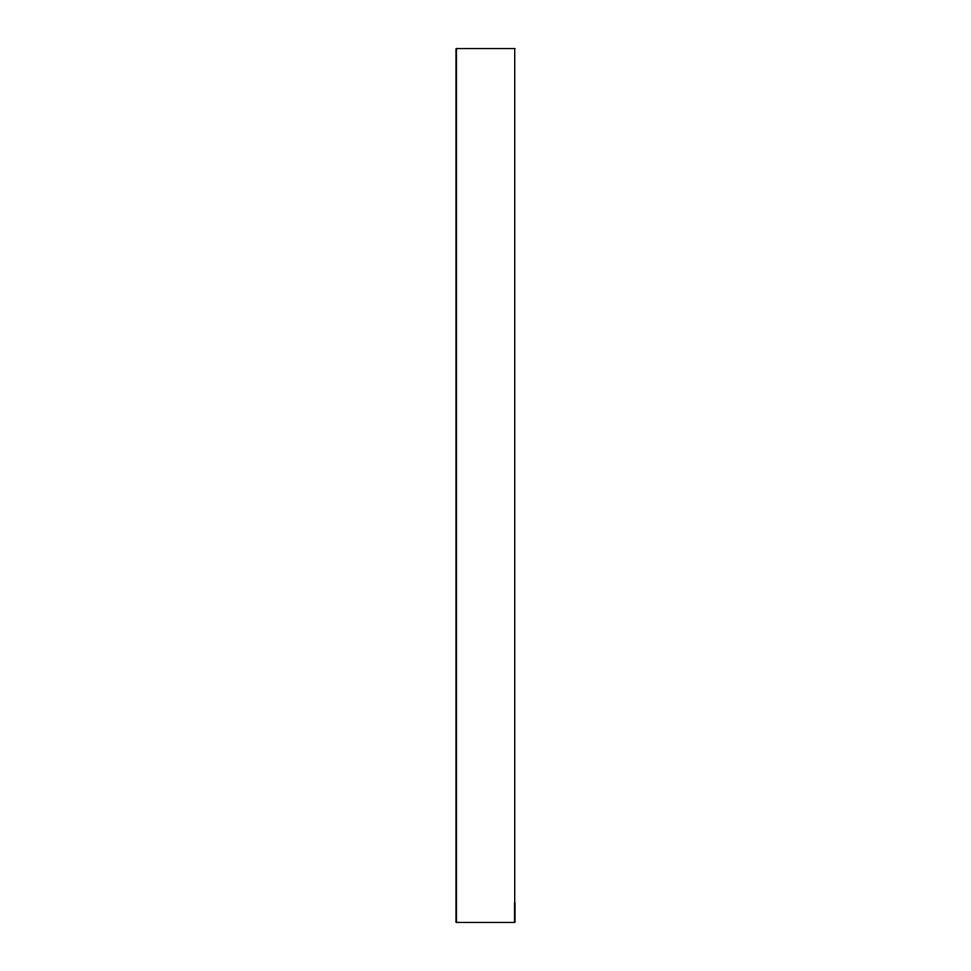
<?xml version="1.0" encoding="UTF-8"?>
<svg xmlns="http://www.w3.org/2000/svg" width="971" height="971" viewBox="0 0 971 971"><rect width="100%" height="100%" fill="white"/><g stroke="black" fill="none" stroke-linecap="round" stroke-linejoin="round"><path stroke-width="1.46" d="M514.545 902.642L514.545 922.45M456.455 48.55L456.455 922.45M514.715 48.55L456.285 48.55L456.285 922.45L514.715 922.45L514.715 48.55"/></g></svg>
